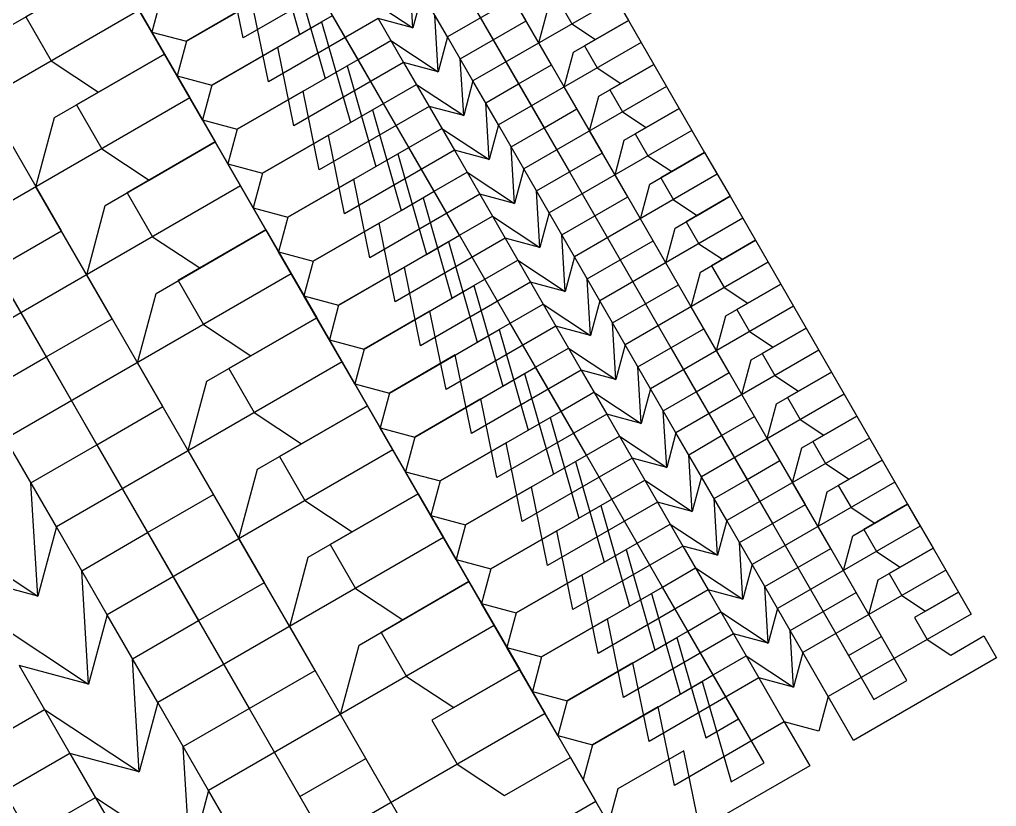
# Model space of a CAD drawing. Extents: x -31.2 to 31.2, y -29.9 to 29.9.
# Drawn here: x 26.427 to 31.239, y 5.036 to 8.911 of the extents above; entities that cross this region are included whole.
import ezdxf

# ---------------------------------------------------------------- set-up
doc = ezdxf.new("R2010")
doc.units = 0

msp = doc.modelspace()

# ---------------------------------------------------------------- linework, layer by layer
for points in [[(26.0992, 9.2949, 0), (26.6405, 9.6074, 0), (26.8905, 9.1744, 0), (26.4574, 8.9244, 0), (26.5824, 8.7079, 0), (26.8157, 8.5538, 0), (27.1405, 8.7413, 0), (27.2655, 8.5248, 0), (25.8582, 7.7123, 0)], [(27.665, 9.3329, 0), (27.8067, 8.8373, 0), (27.9691, 8.9311, 0)], [(27.665, 9.3329, 0), (27.8067, 8.8373, 0), (27.9691, 8.9311, 0)], [(27.665, 9.3329, 0), (27.8067, 8.8373, 0), (27.9691, 8.9311, 0)], [(27.1237, 9.0204, 0), (27.078, 8.8496, 0), (26.828, 9.2826, 0)], [(27.1237, 9.0204, 0), (27.078, 8.8496, 0), (26.828, 9.2826, 0)], [(28.5104, 9.2436, 0), (28.7604, 8.8106, 0), (28.9227, 8.9043, 0), (28.7352, 9.2291, 0)], [(28.5104, 9.2436, 0), (28.7604, 8.8106, 0), (28.9227, 8.9043, 0), (28.7352, 9.2291, 0)], [(28.5104, 9.2436, 0), (28.7604, 8.8106, 0), (28.9227, 8.9043, 0), (28.7352, 9.2291, 0)], [(28.5104, 9.2436, 0), (28.7604, 8.8106, 0), (28.9227, 8.9043, 0), (28.7352, 9.2291, 0)], [(29.2391, 9.2313, 0), (28.5355, 8.8251, 0), (28.4105, 9.0416, 0), (28.3647, 8.8708, 0), (28.194, 8.9166, 0), (28.319, 8.7001, 0), (27.7777, 8.3876, 0), (27.6985, 8.7748, 0), (27.3737, 8.5873, 0), (27.328, 8.4166, 0), (27.078, 8.8496, 0), (27.078, 8.8496, 0), (27.2487, 8.8038, 0), (27.79, 9.1163, 0), (27.9317, 8.6208, 0), (28.0941, 8.7146, 0), (27.8441, 9.1476, 0)], [(29.2391, 9.2313, 0), (28.5355, 8.8251, 0), (28.4105, 9.0416, 0), (28.3647, 8.8708, 0), (28.194, 8.9166, 0), (28.319, 8.7001, 0), (27.7777, 8.3876, 0), (27.6985, 8.7748, 0), (27.3737, 8.5873, 0), (27.328, 8.4166, 0), (27.078, 8.8496, 0), (27.078, 8.8496, 0), (27.2487, 8.8038, 0), (27.79, 9.1163, 0), (27.9317, 8.6208, 0), (28.0941, 8.7146, 0), (27.8441, 9.1476, 0)], [(29.2391, 9.2313, 0), (28.5355, 8.8251, 0), (28.4105, 9.0416, 0), (28.3647, 8.8708, 0), (28.194, 8.9166, 0), (28.319, 8.7001, 0), (27.7777, 8.3876, 0), (27.6985, 8.7748, 0), (27.3737, 8.5873, 0), (27.328, 8.4166, 0), (27.078, 8.8496, 0), (27.078, 8.8496, 0), (27.2487, 8.8038, 0), (27.79, 9.1163, 0), (27.9317, 8.6208, 0), (28.0941, 8.7146, 0), (27.8441, 9.1476, 0)], [(28.069, 9.1331, 0), (27.5277, 8.8206, 0), (27.4485, 9.2079, 0)], [(28.069, 9.1331, 0), (27.5277, 8.8206, 0), (27.4485, 9.2079, 0)], [(26.3324, 9.1409, 0), (26.5657, 8.9869, 0), (26.8905, 9.1744, 0), (27.0155, 8.9579, 0), (25.6082, 8.1454, 0)], [(26.3492, 8.8619, 0), (26.8905, 9.1744, 0), (27.1405, 8.7413, 0), (26.7074, 8.4913, 0), (26.8324, 8.2748, 0), (27.0657, 8.1208, 0), (27.3905, 8.3083, 0), (27.5155, 8.0918, 0), (26.1082, 7.2793, 0)], [(26.3492, 8.8619, 0), (26.8905, 9.1744, 0), (27.1405, 8.7413, 0), (26.7074, 8.4913, 0), (26.8324, 8.2748, 0), (27.0657, 8.1208, 0), (27.3905, 8.3083, 0), (27.5155, 8.0918, 0), (26.1082, 7.2793, 0)], [(28.1315, 9.0248, 0), (28.3647, 8.8708, 0), (28.348, 9.1498, 0)], [(28.1315, 9.0248, 0), (28.3647, 8.8708, 0), (28.348, 9.1498, 0)], [(28.1315, 9.0248, 0), (28.3647, 8.8708, 0), (28.348, 9.1498, 0)], [(28.1315, 9.0248, 0), (28.3647, 8.8708, 0), (28.348, 9.1498, 0)], [(29.3016, 9.1231, 0), (29.4266, 8.9066, 0), (29.2101, 8.7816, 0), (29.2726, 8.6733, 0), (29.3893, 8.5963, 0), (29.5516, 8.6901, 0), (29.6141, 8.5818, 0), (28.9105, 8.1756, 0), (28.7855, 8.3921, 0), (28.7397, 8.2213, 0), (28.569, 8.2671, 0), (28.694, 8.0506, 0), (28.1527, 7.7381, 0), (28.0735, 8.1253, 0), (27.7487, 7.9378, 0), (27.703, 7.7671, 0), (27.453, 8.2001, 0), (27.453, 8.2001, 0), (27.6237, 8.1543, 0), (28.165, 8.4668, 0), (28.3067, 7.9713, 0), (28.4691, 8.0651, 0), (28.2191, 8.4981, 0), (28.3815, 8.5918, 0), (28.6147, 8.4378, 0), (28.598, 8.7168, 0), (28.7604, 8.8106, 0), (29.0104, 8.3776, 0), (29.1727, 8.4713, 0), (28.9852, 8.7961, 0), (29.031, 8.9668, 0)], [(29.3016, 9.1231, 0), (29.4266, 8.9066, 0), (29.2101, 8.7816, 0), (29.2726, 8.6733, 0), (29.3893, 8.5963, 0), (29.5516, 8.6901, 0), (29.6141, 8.5818, 0), (28.9105, 8.1756, 0), (28.7855, 8.3921, 0), (28.7397, 8.2213, 0), (28.569, 8.2671, 0), (28.694, 8.0506, 0), (28.1527, 7.7381, 0), (28.0735, 8.1253, 0), (27.7487, 7.9378, 0), (27.703, 7.7671, 0), (27.453, 8.2001, 0), (27.453, 8.2001, 0), (27.6237, 8.1543, 0), (28.165, 8.4668, 0), (28.3067, 7.9713, 0), (28.4691, 8.0651, 0), (28.2191, 8.4981, 0), (28.3815, 8.5918, 0), (28.6147, 8.4378, 0), (28.598, 8.7168, 0), (28.7604, 8.8106, 0), (29.0104, 8.3776, 0), (29.1727, 8.4713, 0), (28.9852, 8.7961, 0), (29.031, 8.9668, 0)], [(29.3016, 9.1231, 0), (29.4266, 8.9066, 0), (29.2101, 8.7816, 0), (29.2726, 8.6733, 0), (29.3893, 8.5963, 0), (29.5516, 8.6901, 0), (29.6141, 8.5818, 0), (28.9105, 8.1756, 0), (28.7855, 8.3921, 0), (28.7397, 8.2213, 0), (28.569, 8.2671, 0), (28.694, 8.0506, 0), (28.1527, 7.7381, 0), (28.0735, 8.1253, 0), (27.7487, 7.9378, 0), (27.703, 7.7671, 0), (27.453, 8.2001, 0), (27.453, 8.2001, 0), (27.6237, 8.1543, 0), (28.165, 8.4668, 0), (28.3067, 7.9713, 0), (28.4691, 8.0651, 0), (28.2191, 8.4981, 0), (28.3815, 8.5918, 0), (28.6147, 8.4378, 0), (28.598, 8.7168, 0), (28.7604, 8.8106, 0), (29.0104, 8.3776, 0), (29.1727, 8.4713, 0), (28.9852, 8.7961, 0), (29.031, 8.9668, 0)], [(29.3016, 9.1231, 0), (29.4266, 8.9066, 0), (29.2101, 8.7816, 0), (29.2726, 8.6733, 0), (29.3893, 8.5963, 0), (29.5516, 8.6901, 0), (29.6141, 8.5818, 0), (28.9105, 8.1756, 0), (28.7855, 8.3921, 0), (28.7397, 8.2213, 0), (28.569, 8.2671, 0), (28.694, 8.0506, 0), (28.1527, 7.7381, 0), (28.0735, 8.1253, 0), (27.7487, 7.9378, 0), (27.703, 7.7671, 0), (27.453, 8.2001, 0), (27.453, 8.2001, 0), (27.6237, 8.1543, 0), (28.165, 8.4668, 0), (28.3067, 7.9713, 0), (28.4691, 8.0651, 0), (28.2191, 8.4981, 0), (28.3815, 8.5918, 0), (28.6147, 8.4378, 0), (28.598, 8.7168, 0), (28.7604, 8.8106, 0), (29.0104, 8.3776, 0), (29.1727, 8.4713, 0), (28.9852, 8.7961, 0), (29.031, 8.9668, 0)], [(28.194, 8.9166, 0), (27.6527, 8.6041, 0), (27.5735, 8.9913, 0), (27.2487, 8.8038, 0), (27.203, 8.6331, 0), (26.953, 9.0661, 0)], [(28.194, 8.9166, 0), (27.6527, 8.6041, 0), (27.5735, 8.9913, 0), (27.2487, 8.8038, 0), (27.203, 8.6331, 0), (26.953, 9.0661, 0)], [(28.194, 8.9166, 0), (27.6527, 8.6041, 0), (27.5735, 8.9913, 0), (27.2487, 8.8038, 0), (27.203, 8.6331, 0), (26.953, 9.0661, 0)], [(29.3641, 9.0148, 0), (28.6605, 8.6086, 0), (28.5355, 8.8251, 0), (28.4897, 8.6543, 0), (28.319, 8.7001, 0), (28.444, 8.4836, 0), (27.9027, 8.1711, 0), (27.8235, 8.5583, 0), (27.4987, 8.3708, 0), (27.453, 8.2001, 0), (27.203, 8.6331, 0), (27.203, 8.6331, 0), (27.3737, 8.5873, 0), (27.915, 8.8998, 0), (28.0567, 8.4043, 0), (28.2191, 8.4981, 0), (27.9691, 8.9311, 0)], [(29.3641, 9.0148, 0), (28.6605, 8.6086, 0), (28.5355, 8.8251, 0), (28.4897, 8.6543, 0), (28.319, 8.7001, 0), (28.444, 8.4836, 0), (27.9027, 8.1711, 0), (27.8235, 8.5583, 0), (27.4987, 8.3708, 0), (27.453, 8.2001, 0), (27.203, 8.6331, 0), (27.203, 8.6331, 0), (27.3737, 8.5873, 0), (27.915, 8.8998, 0), (28.0567, 8.4043, 0), (28.2191, 8.4981, 0), (27.9691, 8.9311, 0)], [(29.3641, 9.0148, 0), (28.6605, 8.6086, 0), (28.5355, 8.8251, 0), (28.4897, 8.6543, 0), (28.319, 8.7001, 0), (28.444, 8.4836, 0), (27.9027, 8.1711, 0), (27.8235, 8.5583, 0), (27.4987, 8.3708, 0), (27.453, 8.2001, 0), (27.203, 8.6331, 0), (27.203, 8.6331, 0), (27.3737, 8.5873, 0), (27.915, 8.8998, 0), (28.0567, 8.4043, 0), (28.2191, 8.4981, 0), (27.9691, 8.9311, 0)], [(29.3641, 9.0148, 0), (28.6605, 8.6086, 0), (28.5355, 8.8251, 0), (28.4897, 8.6543, 0), (28.319, 8.7001, 0), (28.444, 8.4836, 0), (27.9027, 8.1711, 0), (27.8235, 8.5583, 0), (27.4987, 8.3708, 0), (27.453, 8.2001, 0), (27.203, 8.6331, 0), (27.203, 8.6331, 0), (27.3737, 8.5873, 0), (27.915, 8.8998, 0), (28.0567, 8.4043, 0), (28.2191, 8.4981, 0), (27.9691, 8.9311, 0)], [(28.6354, 9.0271, 0), (28.8854, 8.5941, 0), (29.0477, 8.6878, 0), (28.8602, 9.0126, 0)], [(28.6354, 9.0271, 0), (28.8854, 8.5941, 0), (29.0477, 8.6878, 0), (28.8602, 9.0126, 0)], [(28.6354, 9.0271, 0), (28.8854, 8.5941, 0), (29.0477, 8.6878, 0), (28.8602, 9.0126, 0)], [(28.6354, 9.0271, 0), (28.8854, 8.5941, 0), (29.0477, 8.6878, 0), (28.8602, 9.0126, 0)], [(29.0851, 8.9981, 0), (29.1476, 8.8898, 0), (29.2643, 8.8128, 0), (29.4266, 8.9066, 0), (29.4891, 8.7983, 0), (28.7855, 8.3921, 0), (28.6605, 8.6086, 0), (28.6147, 8.4378, 0), (28.444, 8.4836, 0), (28.569, 8.2671, 0), (28.0277, 7.9546, 0), (27.9485, 8.3418, 0), (27.6237, 8.1543, 0), (27.578, 7.9836, 0), (27.328, 8.4166, 0), (27.328, 8.4166, 0), (27.4987, 8.3708, 0), (28.04, 8.6833, 0), (28.1817, 8.1878, 0), (28.3441, 8.2816, 0), (28.0941, 8.7146, 0), (28.2565, 8.8083, 0), (28.4897, 8.6543, 0), (28.473, 8.9333, 0)], [(29.0851, 8.9981, 0), (29.1476, 8.8898, 0), (29.2643, 8.8128, 0), (29.4266, 8.9066, 0), (29.4891, 8.7983, 0), (28.7855, 8.3921, 0), (28.6605, 8.6086, 0), (28.6147, 8.4378, 0), (28.444, 8.4836, 0), (28.569, 8.2671, 0), (28.0277, 7.9546, 0), (27.9485, 8.3418, 0), (27.6237, 8.1543, 0), (27.578, 7.9836, 0), (27.328, 8.4166, 0), (27.328, 8.4166, 0), (27.4987, 8.3708, 0), (28.04, 8.6833, 0), (28.1817, 8.1878, 0), (28.3441, 8.2816, 0), (28.0941, 8.7146, 0), (28.2565, 8.8083, 0), (28.4897, 8.6543, 0), (28.473, 8.9333, 0)], [(29.0851, 8.9981, 0), (29.1476, 8.8898, 0), (29.2643, 8.8128, 0), (29.4266, 8.9066, 0), (29.4891, 8.7983, 0), (28.7855, 8.3921, 0), (28.6605, 8.6086, 0), (28.6147, 8.4378, 0), (28.444, 8.4836, 0), (28.569, 8.2671, 0), (28.0277, 7.9546, 0), (27.9485, 8.3418, 0), (27.6237, 8.1543, 0), (27.578, 7.9836, 0), (27.328, 8.4166, 0), (27.328, 8.4166, 0), (27.4987, 8.3708, 0), (28.04, 8.6833, 0), (28.1817, 8.1878, 0), (28.3441, 8.2816, 0), (28.0941, 8.7146, 0), (28.2565, 8.8083, 0), (28.4897, 8.6543, 0), (28.473, 8.9333, 0)], [(29.0851, 8.9981, 0), (29.1476, 8.8898, 0), (29.2643, 8.8128, 0), (29.4266, 8.9066, 0), (29.4891, 8.7983, 0), (28.7855, 8.3921, 0), (28.6605, 8.6086, 0), (28.6147, 8.4378, 0), (28.444, 8.4836, 0), (28.569, 8.2671, 0), (28.0277, 7.9546, 0), (27.9485, 8.3418, 0), (27.6237, 8.1543, 0), (27.578, 7.9836, 0), (27.328, 8.4166, 0), (27.328, 8.4166, 0), (27.4987, 8.3708, 0), (28.04, 8.6833, 0), (28.1817, 8.1878, 0), (28.3441, 8.2816, 0), (28.0941, 8.7146, 0), (28.2565, 8.8083, 0), (28.4897, 8.6543, 0), (28.473, 8.9333, 0)], [(26.0579, 8.1163, 0), (26.5579, 7.2503, 0), (26.8827, 7.4378, 0), (26.5077, 8.0873, 0), (26.5992, 8.4288, 0), (27.1405, 8.7413, 0), (27.3905, 8.3083, 0), (26.9574, 8.0583, 0), (27.0824, 7.8418, 0), (27.3157, 7.6878, 0), (27.6405, 7.8753, 0), (27.7655, 7.6588, 0), (26.3582, 6.8463, 0)], [(26.0579, 8.1163, 0), (26.5579, 7.2503, 0), (26.8827, 7.4378, 0), (26.5077, 8.0873, 0), (26.5992, 8.4288, 0), (27.1405, 8.7413, 0), (27.3905, 8.3083, 0), (26.9574, 8.0583, 0), (27.0824, 7.8418, 0), (27.3157, 7.6878, 0), (27.6405, 7.8753, 0), (27.7655, 7.6588, 0), (26.3582, 6.8463, 0)], [(26.3079, 7.6833, 0), (26.6327, 7.8708, 0), (26.2577, 8.5204, 0)], [(26.3079, 7.6833, 0), (26.6327, 7.8708, 0), (26.2577, 8.5204, 0)], [(26.3079, 7.6833, 0), (26.8079, 6.8173, 0), (27.1327, 7.0048, 0), (26.7577, 7.6543, 0), (26.8492, 7.9958, 0), (27.3905, 8.3083, 0), (27.6405, 7.8753, 0), (27.2074, 7.6253, 0), (27.3324, 7.4088, 0), (27.5657, 7.2548, 0), (27.8905, 7.4423, 0), (28.0155, 7.2258, 0), (26.6082, 6.4133, 0), (26.3582, 6.8463, 0)], [(26.3079, 7.6833, 0), (26.8079, 6.8173, 0), (27.1327, 7.0048, 0), (26.7577, 7.6543, 0), (26.8492, 7.9958, 0), (27.3905, 8.3083, 0), (27.6405, 7.8753, 0), (27.2074, 7.6253, 0), (27.3324, 7.4088, 0), (27.5657, 7.2548, 0), (27.8905, 7.4423, 0), (28.0155, 7.2258, 0), (26.6082, 6.4133, 0), (26.3582, 6.8463, 0)], [(26.2332, 7.0628, 0), (26.5579, 7.2503, 0), (27.0579, 6.3843, 0), (27.3827, 6.5718, 0), (27.0077, 7.2213, 0), (27.0992, 7.5628, 0), (27.6405, 7.8753, 0), (27.8905, 7.4423, 0), (27.4574, 7.1923, 0), (27.5824, 6.9758, 0), (27.8157, 6.8218, 0), (28.1405, 7.0093, 0), (28.2655, 6.7928, 0), (26.8582, 5.9803, 0), (26.6082, 6.4133, 0), (26.5167, 6.0718, 0), (26.1752, 6.1633, 0)], [(26.2332, 7.0628, 0), (26.5579, 7.2503, 0), (27.0579, 6.3843, 0), (27.3827, 6.5718, 0), (27.0077, 7.2213, 0), (27.0992, 7.5628, 0), (27.6405, 7.8753, 0), (27.8905, 7.4423, 0), (27.4574, 7.1923, 0), (27.5824, 6.9758, 0), (27.8157, 6.8218, 0), (28.1405, 7.0093, 0), (28.2655, 6.7928, 0), (26.8582, 5.9803, 0), (26.6082, 6.4133, 0), (26.5167, 6.0718, 0), (26.1752, 6.1633, 0)], [(26.0502, 6.3798, 0), (26.5167, 6.0718, 0), (26.4832, 6.6298, 0), (26.8079, 6.8173, 0), (27.3079, 5.9513, 0), (27.6327, 6.1388, 0), (27.2577, 6.7883, 0), (27.3492, 7.1298, 0), (27.8905, 7.4423, 0), (28.1405, 7.0093, 0), (27.7074, 6.7593, 0), (27.8324, 6.5428, 0), (28.0657, 6.3888, 0), (28.3905, 6.5763, 0), (28.5155, 6.3598, 0), (27.1082, 5.5473, 0), (26.8582, 5.9803, 0), (26.7667, 5.6388, 0), (26.4252, 5.7303, 0), (26.6752, 5.2973, 0), (25.5926, 4.6723, 0)], [(26.0502, 6.3798, 0), (26.5167, 6.0718, 0), (26.4832, 6.6298, 0), (26.8079, 6.8173, 0), (27.3079, 5.9513, 0), (27.6327, 6.1388, 0), (27.2577, 6.7883, 0), (27.3492, 7.1298, 0), (27.8905, 7.4423, 0), (28.1405, 7.0093, 0), (27.7074, 6.7593, 0), (27.8324, 6.5428, 0), (28.0657, 6.3888, 0), (28.3905, 6.5763, 0), (28.5155, 6.3598, 0), (27.1082, 5.5473, 0), (26.8582, 5.9803, 0), (26.7667, 5.6388, 0), (26.4252, 5.7303, 0), (26.6752, 5.2973, 0), (25.5926, 4.6723, 0)], [(26.4754, 4.8933, 0), (25.9754, 5.7593, 0), (26.3002, 5.9468, 0), (26.7667, 5.6388, 0), (26.7332, 6.1968, 0), (27.0579, 6.3843, 0), (27.5579, 5.5183, 0), (27.8827, 5.7058, 0), (27.5077, 6.3553, 0), (27.5992, 6.6968, 0), (28.1405, 7.0093, 0), (28.3905, 6.5763, 0), (27.9574, 6.3263, 0), (28.0824, 6.1098, 0), (28.3157, 5.9558, 0), (28.6405, 6.1433, 0), (28.7655, 5.9268, 0), (27.3582, 5.1143, 0), (27.1082, 5.5473, 0), (27.0167, 5.2058, 0), (26.6752, 5.2973, 0), (26.9252, 4.8643, 0)], [(26.4754, 4.8933, 0), (25.9754, 5.7593, 0), (26.3002, 5.9468, 0), (26.7667, 5.6388, 0), (26.7332, 6.1968, 0), (27.0579, 6.3843, 0), (27.5579, 5.5183, 0), (27.8827, 5.7058, 0), (27.5077, 6.3553, 0), (27.5992, 6.6968, 0), (28.1405, 7.0093, 0), (28.3905, 6.5763, 0), (27.9574, 6.3263, 0), (28.0824, 6.1098, 0), (28.3157, 5.9558, 0), (28.6405, 6.1433, 0), (28.7655, 5.9268, 0), (27.3582, 5.1143, 0), (27.1082, 5.5473, 0), (27.0167, 5.2058, 0), (26.6752, 5.2973, 0), (26.9252, 4.8643, 0)], [(26.7254, 4.4603, 0), (26.2254, 5.3263, 0), (26.5502, 5.5138, 0), (27.0167, 5.2058, 0), (26.9832, 5.7638, 0), (27.3079, 5.9513, 0), (27.8079, 5.0853, 0), (28.1327, 5.2728, 0), (27.7577, 5.9223, 0), (27.8492, 6.2638, 0), (28.3905, 6.5763, 0), (28.6405, 6.1433, 0), (28.2074, 5.8933, 0), (28.3324, 5.6768, 0), (28.5657, 5.5228, 0), (28.8905, 5.7103, 0), (29.0155, 5.4938, 0), (27.6082, 4.6813, 0), (27.3582, 5.1143, 0), (27.2667, 4.7728, 0)], [(28.3827, 4.8397, 0), (28.0077, 5.4893, 0), (28.0992, 5.8308, 0), (28.6405, 6.1433, 0), (28.8905, 5.7103, 0), (28.4574, 5.4603, 0), (28.5824, 5.2438, 0), (28.8157, 5.0897, 0), (29.1405, 5.2772, 0), (29.2655, 5.0607, 0), (27.8582, 4.2482, 0)], [(26.4754, 4.8933, 0), (26.8002, 5.0808, 0), (27.2667, 4.7728, 0), (27.2332, 5.3308, 0), (27.5579, 5.5183, 0), (28.0579, 4.6522, 0)]]:
    msp.add_polyline3d(points)
for points in [[(27.578, 7.9836, 0), (27.7487, 7.9378, 0), (28.29, 8.2503, 0), (28.4317, 7.7548, 0), (28.5941, 7.8486, 0), (28.3441, 8.2816, 0), (28.5065, 8.3753, 0), (28.7397, 8.2213, 0), (28.723, 8.5003, 0), (28.8854, 8.5941, 0), (29.1354, 8.1611, 0), (29.2977, 8.2548, 0), (29.1102, 8.5796, 0), (29.156, 8.7503, 0), (29.4266, 8.9066, 0), (29.5516, 8.6901, 0), (29.3351, 8.5651, 0), (29.3976, 8.4568, 0), (29.5143, 8.3798, 0), (29.6766, 8.4736, 0), (29.7391, 8.3653, 0), (29.0355, 7.9591, 0), (28.9105, 8.1756, 0), (28.8647, 8.0048, 0), (28.694, 8.0506, 0), (28.819, 7.8341, 0), (28.2777, 7.5216, 0), (28.1985, 7.9088, 0), (27.8737, 7.7213, 0), (27.828, 7.5506, 0), (27.578, 7.9836, 0)], [(27.578, 7.9836, 0), (27.7487, 7.9378, 0), (28.29, 8.2503, 0), (28.4317, 7.7548, 0), (28.5941, 7.8486, 0), (28.3441, 8.2816, 0), (28.5065, 8.3753, 0), (28.7397, 8.2213, 0), (28.723, 8.5003, 0), (28.8854, 8.5941, 0), (29.1354, 8.1611, 0), (29.2977, 8.2548, 0), (29.1102, 8.5796, 0), (29.156, 8.7503, 0), (29.4266, 8.9066, 0), (29.5516, 8.6901, 0), (29.3351, 8.5651, 0), (29.3976, 8.4568, 0), (29.5143, 8.3798, 0), (29.6766, 8.4736, 0), (29.7391, 8.3653, 0), (29.0355, 7.9591, 0), (28.9105, 8.1756, 0), (28.8647, 8.0048, 0), (28.694, 8.0506, 0), (28.819, 7.8341, 0), (28.2777, 7.5216, 0), (28.1985, 7.9088, 0), (27.8737, 7.7213, 0), (27.828, 7.5506, 0), (27.578, 7.9836, 0)], [(27.578, 7.9836, 0), (27.7487, 7.9378, 0), (28.29, 8.2503, 0), (28.4317, 7.7548, 0), (28.5941, 7.8486, 0), (28.3441, 8.2816, 0), (28.5065, 8.3753, 0), (28.7397, 8.2213, 0), (28.723, 8.5003, 0), (28.8854, 8.5941, 0), (29.1354, 8.1611, 0), (29.2977, 8.2548, 0), (29.1102, 8.5796, 0), (29.156, 8.7503, 0), (29.4266, 8.9066, 0), (29.5516, 8.6901, 0), (29.3351, 8.5651, 0), (29.3976, 8.4568, 0), (29.5143, 8.3798, 0), (29.6766, 8.4736, 0), (29.7391, 8.3653, 0), (29.0355, 7.9591, 0), (28.9105, 8.1756, 0), (28.8647, 8.0048, 0), (28.694, 8.0506, 0), (28.819, 7.8341, 0), (28.2777, 7.5216, 0), (28.1985, 7.9088, 0), (27.8737, 7.7213, 0), (27.828, 7.5506, 0), (27.578, 7.9836, 0)], [(27.578, 7.9836, 0), (27.7487, 7.9378, 0), (28.29, 8.2503, 0), (28.4317, 7.7548, 0), (28.5941, 7.8486, 0), (28.3441, 8.2816, 0), (28.5065, 8.3753, 0), (28.7397, 8.2213, 0), (28.723, 8.5003, 0), (28.8854, 8.5941, 0), (29.1354, 8.1611, 0), (29.2977, 8.2548, 0), (29.1102, 8.5796, 0), (29.156, 8.7503, 0), (29.4266, 8.9066, 0), (29.5516, 8.6901, 0), (29.3351, 8.5651, 0), (29.3976, 8.4568, 0), (29.5143, 8.3798, 0), (29.6766, 8.4736, 0), (29.7391, 8.3653, 0), (29.0355, 7.9591, 0), (28.9105, 8.1756, 0), (28.8647, 8.0048, 0), (28.694, 8.0506, 0), (28.819, 7.8341, 0), (28.2777, 7.5216, 0), (28.1985, 7.9088, 0), (27.8737, 7.7213, 0), (27.828, 7.5506, 0), (27.578, 7.9836, 0)], [(27.703, 7.7671, 0), (27.8737, 7.7213, 0), (28.415, 8.0338, 0), (28.5567, 7.5383, 0), (28.7191, 7.6321, 0), (28.4691, 8.0651, 0), (28.6315, 8.1588, 0), (28.8647, 8.0048, 0), (28.848, 8.2838, 0), (29.0104, 8.3776, 0), (29.2604, 7.9446, 0), (29.4227, 8.0383, 0), (29.2352, 8.3631, 0), (29.281, 8.5338, 0), (29.5516, 8.6901, 0), (29.6766, 8.4736, 0), (29.4601, 8.3486, 0), (29.5226, 8.2403, 0), (29.6393, 8.1633, 0), (29.8016, 8.2571, 0), (29.8641, 8.1488, 0), (29.1605, 7.7425, 0), (29.0355, 7.9591, 0), (28.9897, 7.7883, 0), (28.819, 7.8341, 0), (28.944, 7.6175, 0), (28.4027, 7.305, 0), (28.3235, 7.6923, 0), (27.9987, 7.5048, 0), (27.953, 7.3341, 0), (27.703, 7.7671, 0)], [(27.703, 7.7671, 0), (27.8737, 7.7213, 0), (28.415, 8.0338, 0), (28.5567, 7.5383, 0), (28.7191, 7.6321, 0), (28.4691, 8.0651, 0), (28.6315, 8.1588, 0), (28.8647, 8.0048, 0), (28.848, 8.2838, 0), (29.0104, 8.3776, 0), (29.2604, 7.9446, 0), (29.4227, 8.0383, 0), (29.2352, 8.3631, 0), (29.281, 8.5338, 0), (29.5516, 8.6901, 0), (29.6766, 8.4736, 0), (29.4601, 8.3486, 0), (29.5226, 8.2403, 0), (29.6393, 8.1633, 0), (29.8016, 8.2571, 0), (29.8641, 8.1488, 0), (29.1605, 7.7425, 0), (29.0355, 7.9591, 0), (28.9897, 7.7883, 0), (28.819, 7.8341, 0), (28.944, 7.6175, 0), (28.4027, 7.305, 0), (28.3235, 7.6923, 0), (27.9987, 7.5048, 0), (27.953, 7.3341, 0), (27.703, 7.7671, 0)], [(27.703, 7.7671, 0), (27.8737, 7.7213, 0), (28.415, 8.0338, 0), (28.5567, 7.5383, 0), (28.7191, 7.6321, 0), (28.4691, 8.0651, 0), (28.6315, 8.1588, 0), (28.8647, 8.0048, 0), (28.848, 8.2838, 0), (29.0104, 8.3776, 0), (29.2604, 7.9446, 0), (29.4227, 8.0383, 0), (29.2352, 8.3631, 0), (29.281, 8.5338, 0), (29.5516, 8.6901, 0), (29.6766, 8.4736, 0), (29.4601, 8.3486, 0), (29.5226, 8.2403, 0), (29.6393, 8.1633, 0), (29.8016, 8.2571, 0), (29.8641, 8.1488, 0), (29.1605, 7.7425, 0), (29.0355, 7.9591, 0), (28.9897, 7.7883, 0), (28.819, 7.8341, 0), (28.944, 7.6175, 0), (28.4027, 7.305, 0), (28.3235, 7.6923, 0), (27.9987, 7.5048, 0), (27.953, 7.3341, 0), (27.703, 7.7671, 0)], [(27.703, 7.7671, 0), (27.8737, 7.7213, 0), (28.415, 8.0338, 0), (28.5567, 7.5383, 0), (28.7191, 7.6321, 0), (28.4691, 8.0651, 0), (28.6315, 8.1588, 0), (28.8647, 8.0048, 0), (28.848, 8.2838, 0), (29.0104, 8.3776, 0), (29.2604, 7.9446, 0), (29.4227, 8.0383, 0), (29.2352, 8.3631, 0), (29.281, 8.5338, 0), (29.5516, 8.6901, 0), (29.6766, 8.4736, 0), (29.4601, 8.3486, 0), (29.5226, 8.2403, 0), (29.6393, 8.1633, 0), (29.8016, 8.2571, 0), (29.8641, 8.1488, 0), (29.1605, 7.7425, 0), (29.0355, 7.9591, 0), (28.9897, 7.7883, 0), (28.819, 7.8341, 0), (28.944, 7.6175, 0), (28.4027, 7.305, 0), (28.3235, 7.6923, 0), (27.9987, 7.5048, 0), (27.953, 7.3341, 0), (27.703, 7.7671, 0)], [(27.828, 7.5506, 0), (27.9987, 7.5048, 0), (28.54, 7.8173, 0), (28.6817, 7.3218, 0), (28.8441, 7.4155, 0), (28.5941, 7.8486, 0), (28.7565, 7.9423, 0), (28.9897, 7.7883, 0), (28.973, 8.0673, 0), (29.1354, 8.1611, 0), (29.3854, 7.728, 0), (29.5477, 7.8218, 0), (29.3602, 8.1466, 0), (29.406, 8.3173, 0), (29.6766, 8.4736, 0), (29.8016, 8.2571, 0), (29.5851, 8.1321, 0), (29.6476, 8.0238, 0), (29.7643, 7.9468, 0), (29.9266, 8.0405, 0), (29.9891, 7.9323, 0), (29.2855, 7.526, 0), (29.1605, 7.7425, 0), (29.1147, 7.5718, 0), (28.944, 7.6175, 0), (29.069, 7.401, 0), (28.5277, 7.0885, 0), (28.4485, 7.4758, 0), (28.1237, 7.2883, 0), (28.078, 7.1175, 0), (27.828, 7.5506, 0)], [(27.828, 7.5506, 0), (27.9987, 7.5048, 0), (28.54, 7.8173, 0), (28.6817, 7.3218, 0), (28.8441, 7.4155, 0), (28.5941, 7.8486, 0), (28.7565, 7.9423, 0), (28.9897, 7.7883, 0), (28.973, 8.0673, 0), (29.1354, 8.1611, 0), (29.3854, 7.728, 0), (29.5477, 7.8218, 0), (29.3602, 8.1466, 0), (29.406, 8.3173, 0), (29.6766, 8.4736, 0), (29.8016, 8.2571, 0), (29.5851, 8.1321, 0), (29.6476, 8.0238, 0), (29.7643, 7.9468, 0), (29.9266, 8.0405, 0), (29.9891, 7.9323, 0), (29.2855, 7.526, 0), (29.1605, 7.7425, 0), (29.1147, 7.5718, 0), (28.944, 7.6175, 0), (29.069, 7.401, 0), (28.5277, 7.0885, 0), (28.4485, 7.4758, 0), (28.1237, 7.2883, 0), (28.078, 7.1175, 0), (27.828, 7.5506, 0)], [(27.828, 7.5506, 0), (27.9987, 7.5048, 0), (28.54, 7.8173, 0), (28.6817, 7.3218, 0), (28.8441, 7.4155, 0), (28.5941, 7.8486, 0), (28.7565, 7.9423, 0), (28.9897, 7.7883, 0), (28.973, 8.0673, 0), (29.1354, 8.1611, 0), (29.3854, 7.728, 0), (29.5477, 7.8218, 0), (29.3602, 8.1466, 0), (29.406, 8.3173, 0), (29.6766, 8.4736, 0), (29.8016, 8.2571, 0), (29.5851, 8.1321, 0), (29.6476, 8.0238, 0), (29.7643, 7.9468, 0), (29.9266, 8.0405, 0), (29.9891, 7.9323, 0), (29.2855, 7.526, 0), (29.1605, 7.7425, 0), (29.1147, 7.5718, 0), (28.944, 7.6175, 0), (29.069, 7.401, 0), (28.5277, 7.0885, 0), (28.4485, 7.4758, 0), (28.1237, 7.2883, 0), (28.078, 7.1175, 0), (27.828, 7.5506, 0)], [(27.828, 7.5506, 0), (27.9987, 7.5048, 0), (28.54, 7.8173, 0), (28.6817, 7.3218, 0), (28.8441, 7.4155, 0), (28.5941, 7.8486, 0), (28.7565, 7.9423, 0), (28.9897, 7.7883, 0), (28.973, 8.0673, 0), (29.1354, 8.1611, 0), (29.3854, 7.728, 0), (29.5477, 7.8218, 0), (29.3602, 8.1466, 0), (29.406, 8.3173, 0), (29.6766, 8.4736, 0), (29.8016, 8.2571, 0), (29.5851, 8.1321, 0), (29.6476, 8.0238, 0), (29.7643, 7.9468, 0), (29.9266, 8.0405, 0), (29.9891, 7.9323, 0), (29.2855, 7.526, 0), (29.1605, 7.7425, 0), (29.1147, 7.5718, 0), (28.944, 7.6175, 0), (29.069, 7.401, 0), (28.5277, 7.0885, 0), (28.4485, 7.4758, 0), (28.1237, 7.2883, 0), (28.078, 7.1175, 0), (27.828, 7.5506, 0)], [(27.953, 7.3341, 0), (28.1237, 7.2883, 0), (28.665, 7.6008, 0), (28.8067, 7.1053, 0), (28.9691, 7.199, 0), (28.7191, 7.6321, 0), (28.8815, 7.7258, 0), (29.1147, 7.5718, 0), (29.098, 7.8508, 0), (29.2604, 7.9446, 0), (29.5104, 7.5115, 0), (29.6727, 7.6053, 0), (29.4852, 7.93, 0), (29.531, 8.1008, 0), (29.8016, 8.2571, 0), (29.9266, 8.0405, 0), (29.7101, 7.9155, 0), (29.7726, 7.8073, 0), (29.8893, 7.7303, 0), (30.0516, 7.824, 0), (30.1141, 7.7158, 0), (29.4105, 7.3095, 0), (29.2855, 7.526, 0), (29.2397, 7.3553, 0), (29.069, 7.401, 0), (29.194, 7.1845, 0), (28.6527, 6.872, 0), (28.5735, 7.2593, 0), (28.2487, 7.0718, 0), (28.203, 6.901, 0), (27.953, 7.3341, 0)], [(27.953, 7.3341, 0), (28.1237, 7.2883, 0), (28.665, 7.6008, 0), (28.8067, 7.1053, 0), (28.9691, 7.199, 0), (28.7191, 7.6321, 0), (28.8815, 7.7258, 0), (29.1147, 7.5718, 0), (29.098, 7.8508, 0), (29.2604, 7.9446, 0), (29.5104, 7.5115, 0), (29.6727, 7.6053, 0), (29.4852, 7.93, 0), (29.531, 8.1008, 0), (29.8016, 8.2571, 0), (29.9266, 8.0405, 0), (29.7101, 7.9155, 0), (29.7726, 7.8073, 0), (29.8893, 7.7303, 0), (30.0516, 7.824, 0), (30.1141, 7.7158, 0), (29.4105, 7.3095, 0), (29.2855, 7.526, 0), (29.2397, 7.3553, 0), (29.069, 7.401, 0), (29.194, 7.1845, 0), (28.6527, 6.872, 0), (28.5735, 7.2593, 0), (28.2487, 7.0718, 0), (28.203, 6.901, 0), (27.953, 7.3341, 0)], [(27.953, 7.3341, 0), (28.1237, 7.2883, 0), (28.665, 7.6008, 0), (28.8067, 7.1053, 0), (28.9691, 7.199, 0), (28.7191, 7.6321, 0), (28.8815, 7.7258, 0), (29.1147, 7.5718, 0), (29.098, 7.8508, 0), (29.2604, 7.9446, 0), (29.5104, 7.5115, 0), (29.6727, 7.6053, 0), (29.4852, 7.93, 0), (29.531, 8.1008, 0), (29.8016, 8.2571, 0), (29.9266, 8.0405, 0), (29.7101, 7.9155, 0), (29.7726, 7.8073, 0), (29.8893, 7.7303, 0), (30.0516, 7.824, 0), (30.1141, 7.7158, 0), (29.4105, 7.3095, 0), (29.2855, 7.526, 0), (29.2397, 7.3553, 0), (29.069, 7.401, 0), (29.194, 7.1845, 0), (28.6527, 6.872, 0), (28.5735, 7.2593, 0), (28.2487, 7.0718, 0), (28.203, 6.901, 0), (27.953, 7.3341, 0)], [(27.953, 7.3341, 0), (28.1237, 7.2883, 0), (28.665, 7.6008, 0), (28.8067, 7.1053, 0), (28.9691, 7.199, 0), (28.7191, 7.6321, 0), (28.8815, 7.7258, 0), (29.1147, 7.5718, 0), (29.098, 7.8508, 0), (29.2604, 7.9446, 0), (29.5104, 7.5115, 0), (29.6727, 7.6053, 0), (29.4852, 7.93, 0), (29.531, 8.1008, 0), (29.8016, 8.2571, 0), (29.9266, 8.0405, 0), (29.7101, 7.9155, 0), (29.7726, 7.8073, 0), (29.8893, 7.7303, 0), (30.0516, 7.824, 0), (30.1141, 7.7158, 0), (29.4105, 7.3095, 0), (29.2855, 7.526, 0), (29.2397, 7.3553, 0), (29.069, 7.401, 0), (29.194, 7.1845, 0), (28.6527, 6.872, 0), (28.5735, 7.2593, 0), (28.2487, 7.0718, 0), (28.203, 6.901, 0), (27.953, 7.3341, 0)], [(28.078, 7.1175, 0), (28.2487, 7.0718, 0), (28.79, 7.3843, 0), (28.9317, 6.8888, 0), (29.0941, 6.9825, 0), (28.8441, 7.4155, 0), (29.0065, 7.5093, 0), (29.2397, 7.3553, 0), (29.223, 7.6343, 0), (29.3854, 7.728, 0), (29.6354, 7.295, 0), (29.7977, 7.3888, 0), (29.6102, 7.7135, 0), (29.656, 7.8843, 0), (29.9266, 8.0405, 0), (30.0516, 7.824, 0), (29.8351, 7.699, 0), (29.8976, 7.5908, 0), (30.0143, 7.5138, 0), (30.1766, 7.6075, 0), (30.2391, 7.4993, 0), (29.5355, 7.093, 0), (29.4105, 7.3095, 0), (29.3647, 7.1388, 0), (29.194, 7.1845, 0), (29.319, 6.968, 0), (28.7777, 6.6555, 0), (28.6985, 7.0428, 0), (28.3737, 6.8553, 0), (28.328, 6.6845, 0), (28.078, 7.1175, 0)], [(28.078, 7.1175, 0), (28.2487, 7.0718, 0), (28.79, 7.3843, 0), (28.9317, 6.8888, 0), (29.0941, 6.9825, 0), (28.8441, 7.4155, 0), (29.0065, 7.5093, 0), (29.2397, 7.3553, 0), (29.223, 7.6343, 0), (29.3854, 7.728, 0), (29.6354, 7.295, 0), (29.7977, 7.3888, 0), (29.6102, 7.7135, 0), (29.656, 7.8843, 0), (29.9266, 8.0405, 0), (30.0516, 7.824, 0), (29.8351, 7.699, 0), (29.8976, 7.5908, 0), (30.0143, 7.5138, 0), (30.1766, 7.6075, 0), (30.2391, 7.4993, 0), (29.5355, 7.093, 0), (29.4105, 7.3095, 0), (29.3647, 7.1388, 0), (29.194, 7.1845, 0), (29.319, 6.968, 0), (28.7777, 6.6555, 0), (28.6985, 7.0428, 0), (28.3737, 6.8553, 0), (28.328, 6.6845, 0), (28.078, 7.1175, 0)], [(28.078, 7.1175, 0), (28.2487, 7.0718, 0), (28.79, 7.3843, 0), (28.9317, 6.8888, 0), (29.0941, 6.9825, 0), (28.8441, 7.4155, 0), (29.0065, 7.5093, 0), (29.2397, 7.3553, 0), (29.223, 7.6343, 0), (29.3854, 7.728, 0), (29.6354, 7.295, 0), (29.7977, 7.3888, 0), (29.6102, 7.7135, 0), (29.656, 7.8843, 0), (29.9266, 8.0405, 0), (30.0516, 7.824, 0), (29.8351, 7.699, 0), (29.8976, 7.5908, 0), (30.0143, 7.5138, 0), (30.1766, 7.6075, 0), (30.2391, 7.4993, 0), (29.5355, 7.093, 0), (29.4105, 7.3095, 0), (29.3647, 7.1388, 0), (29.194, 7.1845, 0), (29.319, 6.968, 0), (28.7777, 6.6555, 0), (28.6985, 7.0428, 0), (28.3737, 6.8553, 0), (28.328, 6.6845, 0), (28.078, 7.1175, 0)], [(28.078, 7.1175, 0), (28.2487, 7.0718, 0), (28.79, 7.3843, 0), (28.9317, 6.8888, 0), (29.0941, 6.9825, 0), (28.8441, 7.4155, 0), (29.0065, 7.5093, 0), (29.2397, 7.3553, 0), (29.223, 7.6343, 0), (29.3854, 7.728, 0), (29.6354, 7.295, 0), (29.7977, 7.3888, 0), (29.6102, 7.7135, 0), (29.656, 7.8843, 0), (29.9266, 8.0405, 0), (30.0516, 7.824, 0), (29.8351, 7.699, 0), (29.8976, 7.5908, 0), (30.0143, 7.5138, 0), (30.1766, 7.6075, 0), (30.2391, 7.4993, 0), (29.5355, 7.093, 0), (29.4105, 7.3095, 0), (29.3647, 7.1388, 0), (29.194, 7.1845, 0), (29.319, 6.968, 0), (28.7777, 6.6555, 0), (28.6985, 7.0428, 0), (28.3737, 6.8553, 0), (28.328, 6.6845, 0), (28.078, 7.1175, 0)], [(28.203, 6.901, 0), (28.3737, 6.8553, 0), (28.915, 7.1678, 0), (29.0567, 6.6723, 0), (29.2191, 6.766, 0), (28.9691, 7.199, 0), (29.1315, 7.2928, 0), (29.3647, 7.1388, 0), (29.348, 7.4178, 0), (29.5104, 7.5115, 0), (29.7604, 7.0785, 0), (29.9227, 7.1723, 0), (29.7352, 7.497, 0), (29.781, 7.6678, 0), (30.0516, 7.824, 0), (30.1766, 7.6075, 0), (29.9601, 7.4825, 0), (30.0226, 7.3743, 0), (30.1393, 7.2973, 0), (30.3016, 7.391, 0), (30.3641, 7.2828, 0), (29.6605, 6.8765, 0), (29.5355, 7.093, 0), (29.4897, 6.9223, 0), (29.319, 6.968, 0), (29.444, 6.7515, 0), (28.9027, 6.439, 0), (28.8235, 6.8263, 0), (28.4987, 6.6388, 0), (28.453, 6.468, 0), (28.203, 6.901, 0)], [(28.203, 6.901, 0), (28.3737, 6.8553, 0), (28.915, 7.1678, 0), (29.0567, 6.6723, 0), (29.2191, 6.766, 0), (28.9691, 7.199, 0), (29.1315, 7.2928, 0), (29.3647, 7.1388, 0), (29.348, 7.4178, 0), (29.5104, 7.5115, 0), (29.7604, 7.0785, 0), (29.9227, 7.1723, 0), (29.7352, 7.497, 0), (29.781, 7.6678, 0), (30.0516, 7.824, 0), (30.1766, 7.6075, 0), (29.9601, 7.4825, 0), (30.0226, 7.3743, 0), (30.1393, 7.2973, 0), (30.3016, 7.391, 0), (30.3641, 7.2828, 0), (29.6605, 6.8765, 0), (29.5355, 7.093, 0), (29.4897, 6.9223, 0), (29.319, 6.968, 0), (29.444, 6.7515, 0), (28.9027, 6.439, 0), (28.8235, 6.8263, 0), (28.4987, 6.6388, 0), (28.453, 6.468, 0), (28.203, 6.901, 0)], [(28.203, 6.901, 0), (28.3737, 6.8553, 0), (28.915, 7.1678, 0), (29.0567, 6.6723, 0), (29.2191, 6.766, 0), (28.9691, 7.199, 0), (29.1315, 7.2928, 0), (29.3647, 7.1388, 0), (29.348, 7.4178, 0), (29.5104, 7.5115, 0), (29.7604, 7.0785, 0), (29.9227, 7.1723, 0), (29.7352, 7.497, 0), (29.781, 7.6678, 0), (30.0516, 7.824, 0), (30.1766, 7.6075, 0), (29.9601, 7.4825, 0), (30.0226, 7.3743, 0), (30.1393, 7.2973, 0), (30.3016, 7.391, 0), (30.3641, 7.2828, 0), (29.6605, 6.8765, 0), (29.5355, 7.093, 0), (29.4897, 6.9223, 0), (29.319, 6.968, 0), (29.444, 6.7515, 0), (28.9027, 6.439, 0), (28.8235, 6.8263, 0), (28.4987, 6.6388, 0), (28.453, 6.468, 0), (28.203, 6.901, 0)], [(28.203, 6.901, 0), (28.3737, 6.8553, 0), (28.915, 7.1678, 0), (29.0567, 6.6723, 0), (29.2191, 6.766, 0), (28.9691, 7.199, 0), (29.1315, 7.2928, 0), (29.3647, 7.1388, 0), (29.348, 7.4178, 0), (29.5104, 7.5115, 0), (29.7604, 7.0785, 0), (29.9227, 7.1723, 0), (29.7352, 7.497, 0), (29.781, 7.6678, 0), (30.0516, 7.824, 0), (30.1766, 7.6075, 0), (29.9601, 7.4825, 0), (30.0226, 7.3743, 0), (30.1393, 7.2973, 0), (30.3016, 7.391, 0), (30.3641, 7.2828, 0), (29.6605, 6.8765, 0), (29.5355, 7.093, 0), (29.4897, 6.9223, 0), (29.319, 6.968, 0), (29.444, 6.7515, 0), (28.9027, 6.439, 0), (28.8235, 6.8263, 0), (28.4987, 6.6388, 0), (28.453, 6.468, 0), (28.203, 6.901, 0)], [(28.328, 6.6845, 0), (28.4987, 6.6388, 0), (29.04, 6.9513, 0), (29.1817, 6.4558, 0), (29.3441, 6.5495, 0), (29.0941, 6.9825, 0), (29.2565, 7.0763, 0), (29.4897, 6.9223, 0), (29.473, 7.2013, 0), (29.6354, 7.295, 0), (29.8854, 6.862, 0), (30.0477, 6.9558, 0), (29.8602, 7.2805, 0), (29.906, 7.4513, 0), (30.1766, 7.6075, 0), (30.3016, 7.391, 0), (30.0851, 7.266, 0), (30.1476, 7.1578, 0), (30.2643, 7.0808, 0), (30.4266, 7.1745, 0), (30.4891, 7.0663, 0), (29.7855, 6.66, 0), (29.6605, 6.8765, 0), (29.6147, 6.7058, 0), (29.444, 6.7515, 0), (29.569, 6.535, 0), (29.0277, 6.2225, 0), (28.9485, 6.6098, 0), (28.6237, 6.4223, 0), (28.578, 6.2515, 0), (28.328, 6.6845, 0)], [(28.328, 6.6845, 0), (28.4987, 6.6388, 0), (29.04, 6.9513, 0), (29.1817, 6.4558, 0), (29.3441, 6.5495, 0), (29.0941, 6.9825, 0), (29.2565, 7.0763, 0), (29.4897, 6.9223, 0), (29.473, 7.2013, 0), (29.6354, 7.295, 0), (29.8854, 6.862, 0), (30.0477, 6.9558, 0), (29.8602, 7.2805, 0), (29.906, 7.4513, 0), (30.1766, 7.6075, 0), (30.3016, 7.391, 0), (30.0851, 7.266, 0), (30.1476, 7.1578, 0), (30.2643, 7.0808, 0), (30.4266, 7.1745, 0), (30.4891, 7.0663, 0), (29.7855, 6.66, 0), (29.6605, 6.8765, 0), (29.6147, 6.7058, 0), (29.444, 6.7515, 0), (29.569, 6.535, 0), (29.0277, 6.2225, 0), (28.9485, 6.6098, 0), (28.6237, 6.4223, 0), (28.578, 6.2515, 0), (28.328, 6.6845, 0)], [(28.328, 6.6845, 0), (28.4987, 6.6388, 0), (29.04, 6.9513, 0), (29.1817, 6.4558, 0), (29.3441, 6.5495, 0), (29.0941, 6.9825, 0), (29.2565, 7.0763, 0), (29.4897, 6.9223, 0), (29.473, 7.2013, 0), (29.6354, 7.295, 0), (29.8854, 6.862, 0), (30.0477, 6.9558, 0), (29.8602, 7.2805, 0), (29.906, 7.4513, 0), (30.1766, 7.6075, 0), (30.3016, 7.391, 0), (30.0851, 7.266, 0), (30.1476, 7.1578, 0), (30.2643, 7.0808, 0), (30.4266, 7.1745, 0), (30.4891, 7.0663, 0), (29.7855, 6.66, 0), (29.6605, 6.8765, 0), (29.6147, 6.7058, 0), (29.444, 6.7515, 0), (29.569, 6.535, 0), (29.0277, 6.2225, 0), (28.9485, 6.6098, 0), (28.6237, 6.4223, 0), (28.578, 6.2515, 0), (28.328, 6.6845, 0)], [(28.328, 6.6845, 0), (28.4987, 6.6388, 0), (29.04, 6.9513, 0), (29.1817, 6.4558, 0), (29.3441, 6.5495, 0), (29.0941, 6.9825, 0), (29.2565, 7.0763, 0), (29.4897, 6.9223, 0), (29.473, 7.2013, 0), (29.6354, 7.295, 0), (29.8854, 6.862, 0), (30.0477, 6.9558, 0), (29.8602, 7.2805, 0), (29.906, 7.4513, 0), (30.1766, 7.6075, 0), (30.3016, 7.391, 0), (30.0851, 7.266, 0), (30.1476, 7.1578, 0), (30.2643, 7.0808, 0), (30.4266, 7.1745, 0), (30.4891, 7.0663, 0), (29.7855, 6.66, 0), (29.6605, 6.8765, 0), (29.6147, 6.7058, 0), (29.444, 6.7515, 0), (29.569, 6.535, 0), (29.0277, 6.2225, 0), (28.9485, 6.6098, 0), (28.6237, 6.4223, 0), (28.578, 6.2515, 0), (28.328, 6.6845, 0)], [(28.453, 6.468, 0), (28.6237, 6.4223, 0), (29.165, 6.7348, 0), (29.3067, 6.2393, 0), (29.4691, 6.333, 0), (29.2191, 6.766, 0), (29.3815, 6.8598, 0), (29.6147, 6.7058, 0), (29.598, 6.9848, 0), (29.7604, 7.0785, 0), (30.0104, 6.6455, 0), (30.1727, 6.7393, 0), (29.9852, 7.064, 0), (30.031, 7.2348, 0), (30.3016, 7.391, 0), (30.4266, 7.1745, 0), (30.2101, 7.0495, 0), (30.2726, 6.9413, 0), (30.3893, 6.8643, 0), (30.5516, 6.958, 0), (30.6141, 6.8498, 0), (29.9105, 6.4435, 0), (29.7855, 6.66, 0), (29.7397, 6.4893, 0), (29.569, 6.535, 0), (29.694, 6.3185, 0), (29.1527, 6.006, 0), (29.0735, 6.3933, 0), (28.7487, 6.2058, 0), (28.703, 6.035, 0), (28.453, 6.468, 0)], [(28.453, 6.468, 0), (28.6237, 6.4223, 0), (29.165, 6.7348, 0), (29.3067, 6.2393, 0), (29.4691, 6.333, 0), (29.2191, 6.766, 0), (29.3815, 6.8598, 0), (29.6147, 6.7058, 0), (29.598, 6.9848, 0), (29.7604, 7.0785, 0), (30.0104, 6.6455, 0), (30.1727, 6.7393, 0), (29.9852, 7.064, 0), (30.031, 7.2348, 0), (30.3016, 7.391, 0), (30.4266, 7.1745, 0), (30.2101, 7.0495, 0), (30.2726, 6.9413, 0), (30.3893, 6.8643, 0), (30.5516, 6.958, 0), (30.6141, 6.8498, 0), (29.9105, 6.4435, 0), (29.7855, 6.66, 0), (29.7397, 6.4893, 0), (29.569, 6.535, 0), (29.694, 6.3185, 0), (29.1527, 6.006, 0), (29.0735, 6.3933, 0), (28.7487, 6.2058, 0), (28.703, 6.035, 0), (28.453, 6.468, 0)], [(28.453, 6.468, 0), (28.6237, 6.4223, 0), (29.165, 6.7348, 0), (29.3067, 6.2393, 0), (29.4691, 6.333, 0), (29.2191, 6.766, 0), (29.3815, 6.8598, 0), (29.6147, 6.7058, 0), (29.598, 6.9848, 0), (29.7604, 7.0785, 0), (30.0104, 6.6455, 0), (30.1727, 6.7393, 0), (29.9852, 7.064, 0), (30.031, 7.2348, 0), (30.3016, 7.391, 0), (30.4266, 7.1745, 0), (30.2101, 7.0495, 0), (30.2726, 6.9413, 0), (30.3893, 6.8643, 0), (30.5516, 6.958, 0), (30.6141, 6.8498, 0), (29.9105, 6.4435, 0), (29.7855, 6.66, 0), (29.7397, 6.4893, 0), (29.569, 6.535, 0), (29.694, 6.3185, 0), (29.1527, 6.006, 0), (29.0735, 6.3933, 0), (28.7487, 6.2058, 0), (28.703, 6.035, 0), (28.453, 6.468, 0)], [(28.578, 6.2515, 0), (28.7487, 6.2058, 0), (29.29, 6.5183, 0), (29.4317, 6.0228, 0), (29.5941, 6.1165, 0), (29.3441, 6.5495, 0), (29.5065, 6.6433, 0), (29.7397, 6.4893, 0), (29.723, 6.7683, 0), (29.8854, 6.862, 0), (30.1354, 6.429, 0), (30.2977, 6.5228, 0), (30.1102, 6.8475, 0), (30.156, 7.0183, 0), (30.4266, 7.1745, 0), (30.5516, 6.958, 0), (30.3351, 6.833, 0), (30.3976, 6.7248, 0), (30.5143, 6.6478, 0), (30.6766, 6.7415, 0), (30.7391, 6.6333, 0), (30.0355, 6.227, 0), (29.9105, 6.4435, 0), (29.8647, 6.2728, 0), (29.694, 6.3185, 0), (29.819, 6.102, 0), (29.2777, 5.7895, 0), (29.1985, 6.1768, 0), (28.8737, 5.9893, 0), (28.828, 5.8185, 0), (28.578, 6.2515, 0)], [(28.578, 6.2515, 0), (28.7487, 6.2058, 0), (29.29, 6.5183, 0), (29.4317, 6.0228, 0), (29.5941, 6.1165, 0), (29.3441, 6.5495, 0), (29.5065, 6.6433, 0), (29.7397, 6.4893, 0), (29.723, 6.7683, 0), (29.8854, 6.862, 0), (30.1354, 6.429, 0), (30.2977, 6.5228, 0), (30.1102, 6.8475, 0), (30.156, 7.0183, 0), (30.4266, 7.1745, 0), (30.5516, 6.958, 0), (30.3351, 6.833, 0), (30.3976, 6.7248, 0), (30.5143, 6.6478, 0), (30.6766, 6.7415, 0), (30.7391, 6.6333, 0), (30.0355, 6.227, 0), (29.9105, 6.4435, 0), (29.8647, 6.2728, 0), (29.694, 6.3185, 0), (29.819, 6.102, 0), (29.2777, 5.7895, 0), (29.1985, 6.1768, 0), (28.8737, 5.9893, 0), (28.828, 5.8185, 0), (28.578, 6.2515, 0)], [(28.578, 6.2515, 0), (28.7487, 6.2058, 0), (29.29, 6.5183, 0), (29.4317, 6.0228, 0), (29.5941, 6.1165, 0), (29.3441, 6.5495, 0), (29.5065, 6.6433, 0), (29.7397, 6.4893, 0), (29.723, 6.7683, 0), (29.8854, 6.862, 0), (30.1354, 6.429, 0), (30.2977, 6.5228, 0), (30.1102, 6.8475, 0), (30.156, 7.0183, 0), (30.4266, 7.1745, 0), (30.5516, 6.958, 0), (30.3351, 6.833, 0), (30.3976, 6.7248, 0), (30.5143, 6.6478, 0), (30.6766, 6.7415, 0), (30.7391, 6.6333, 0), (30.0355, 6.227, 0), (29.9105, 6.4435, 0), (29.8647, 6.2728, 0), (29.694, 6.3185, 0), (29.819, 6.102, 0), (29.2777, 5.7895, 0), (29.1985, 6.1768, 0), (28.8737, 5.9893, 0), (28.828, 5.8185, 0), (28.578, 6.2515, 0)], [(28.703, 6.035, 0), (28.8737, 5.9893, 0), (29.415, 6.3018, 0), (29.5567, 5.8063, 0), (29.7191, 5.9, 0), (29.4691, 6.333, 0), (29.6315, 6.4268, 0), (29.8647, 6.2728, 0), (29.848, 6.5518, 0), (30.0104, 6.6455, 0), (30.2604, 6.2125, 0), (30.4227, 6.3063, 0), (30.2352, 6.631, 0), (30.281, 6.8018, 0), (30.5516, 6.958, 0), (30.6766, 6.7415, 0), (30.4601, 6.6165, 0), (30.5226, 6.5083, 0), (30.6393, 6.4313, 0), (30.8016, 6.525, 0), (30.8641, 6.4167, 0), (30.1605, 6.0105, 0), (30.0355, 6.227, 0), (29.9897, 6.0563, 0), (29.819, 6.102, 0), (29.944, 5.8855, 0), (29.4027, 5.573, 0), (29.3235, 5.9603, 0), (28.9987, 5.7728, 0), (28.953, 5.602, 0), (28.703, 6.035, 0)], [(28.703, 6.035, 0), (28.8737, 5.9893, 0), (29.415, 6.3018, 0), (29.5567, 5.8063, 0), (29.7191, 5.9, 0), (29.4691, 6.333, 0), (29.6315, 6.4268, 0), (29.8647, 6.2728, 0), (29.848, 6.5518, 0), (30.0104, 6.6455, 0), (30.2604, 6.2125, 0), (30.4227, 6.3063, 0), (30.2352, 6.631, 0), (30.281, 6.8018, 0), (30.5516, 6.958, 0), (30.6766, 6.7415, 0), (30.4601, 6.6165, 0), (30.5226, 6.5083, 0), (30.6393, 6.4313, 0), (30.8016, 6.525, 0), (30.8641, 6.4167, 0), (30.1605, 6.0105, 0), (30.0355, 6.227, 0), (29.9897, 6.0563, 0), (29.819, 6.102, 0), (29.944, 5.8855, 0), (29.4027, 5.573, 0), (29.3235, 5.9603, 0), (28.9987, 5.7728, 0), (28.953, 5.602, 0), (28.703, 6.035, 0)], [(28.828, 5.8185, 0), (28.9987, 5.7728, 0), (29.54, 6.0853, 0), (29.6817, 5.5897, 0), (29.8441, 5.6835, 0), (29.5941, 6.1165, 0), (29.7565, 6.2103, 0), (29.9897, 6.0563, 0), (29.973, 6.3353, 0), (30.1354, 6.429, 0), (30.3854, 5.996, 0), (30.5477, 6.0897, 0), (30.3602, 6.4145, 0), (30.406, 6.5853, 0), (30.6766, 6.7415, 0), (30.8016, 6.525, 0), (30.5851, 6.4, 0), (30.6476, 6.2917, 0), (30.7643, 6.2147, 0), (30.9266, 6.3085, 0), (30.9891, 6.2002, 0), (30.2855, 5.794, 0), (30.1605, 6.0105, 0), (30.1147, 5.8397, 0), (29.944, 5.8855, 0), (30.069, 5.669, 0), (29.5277, 5.3565, 0), (29.4485, 5.7438, 0), (29.1237, 5.5563, 0), (29.078, 5.3855, 0), (28.828, 5.8185, 0)], [(28.828, 5.8185, 0), (28.9987, 5.7728, 0), (29.54, 6.0853, 0), (29.6817, 5.5897, 0), (29.8441, 5.6835, 0), (29.5941, 6.1165, 0), (29.7565, 6.2103, 0), (29.9897, 6.0563, 0), (29.973, 6.3353, 0), (30.1354, 6.429, 0), (30.3854, 5.996, 0), (30.5477, 6.0897, 0), (30.3602, 6.4145, 0), (30.406, 6.5853, 0), (30.6766, 6.7415, 0), (30.8016, 6.525, 0), (30.5851, 6.4, 0), (30.6476, 6.2917, 0), (30.7643, 6.2147, 0), (30.9266, 6.3085, 0), (30.9891, 6.2002, 0), (30.2855, 5.794, 0), (30.1605, 6.0105, 0), (30.1147, 5.8397, 0), (29.944, 5.8855, 0), (30.069, 5.669, 0), (29.5277, 5.3565, 0), (29.4485, 5.7438, 0), (29.1237, 5.5563, 0), (29.078, 5.3855, 0), (28.828, 5.8185, 0)], [(28.953, 5.602, 0), (29.1237, 5.5563, 0), (29.665, 5.8688, 0), (29.8067, 5.3732, 0), (29.9691, 5.467, 0), (29.7191, 5.9, 0), (29.8815, 5.9938, 0), (30.1147, 5.8397, 0), (30.098, 6.1188, 0), (30.2604, 6.2125, 0), (30.5104, 5.7795, 0), (30.6727, 5.8732, 0), (30.4852, 6.198, 0), (30.531, 6.3688, 0), (30.8016, 6.525, 0), (30.9266, 6.3085, 0), (30.7101, 6.1835, 0), (30.7726, 6.0752, 0), (30.8893, 5.9982, 0), (31.0516, 6.092, 0), (31.1141, 5.9837, 0), (30.4105, 5.5775, 0), (30.2855, 5.794, 0), (30.2397, 5.6232, 0), (30.069, 5.669, 0), (30.194, 5.4525, 0), (29.6527, 5.14, 0), (29.5735, 5.5272, 0), (29.2487, 5.3397, 0), (29.203, 5.169, 0), (28.953, 5.602, 0)], [(29.078, 5.3855, 0), (29.2487, 5.3397, 0), (29.79, 5.6522, 0), (29.9317, 5.1567, 0), (30.0941, 5.2505, 0), (29.8441, 5.6835, 0), (30.0065, 5.7772, 0), (30.2397, 5.6232, 0), (30.223, 5.9022, 0), (30.3854, 5.996, 0), (30.6354, 5.563, 0), (30.7977, 5.6567, 0), (30.6102, 5.9815, 0), (30.656, 6.1522, 0), (30.9266, 6.3085, 0), (31.0516, 6.092, 0), (30.8351, 5.967, 0), (30.8976, 5.8587, 0), (31.0143, 5.7817, 0), (31.1766, 5.8755, 0), (31.2391, 5.7672, 0), (30.5355, 5.361, 0), (30.4105, 5.5775, 0), (30.3647, 5.4067, 0), (30.194, 5.4525, 0), (30.319, 5.236, 0), (29.7777, 4.9235, 0), (29.6985, 5.3107, 0), (29.3737, 5.1232, 0), (29.328, 4.9525, 0), (29.078, 5.3855, 0)]]:
    msp.add_polyline3d(points, close=True)

doc.saveas('drawing.dxf')
